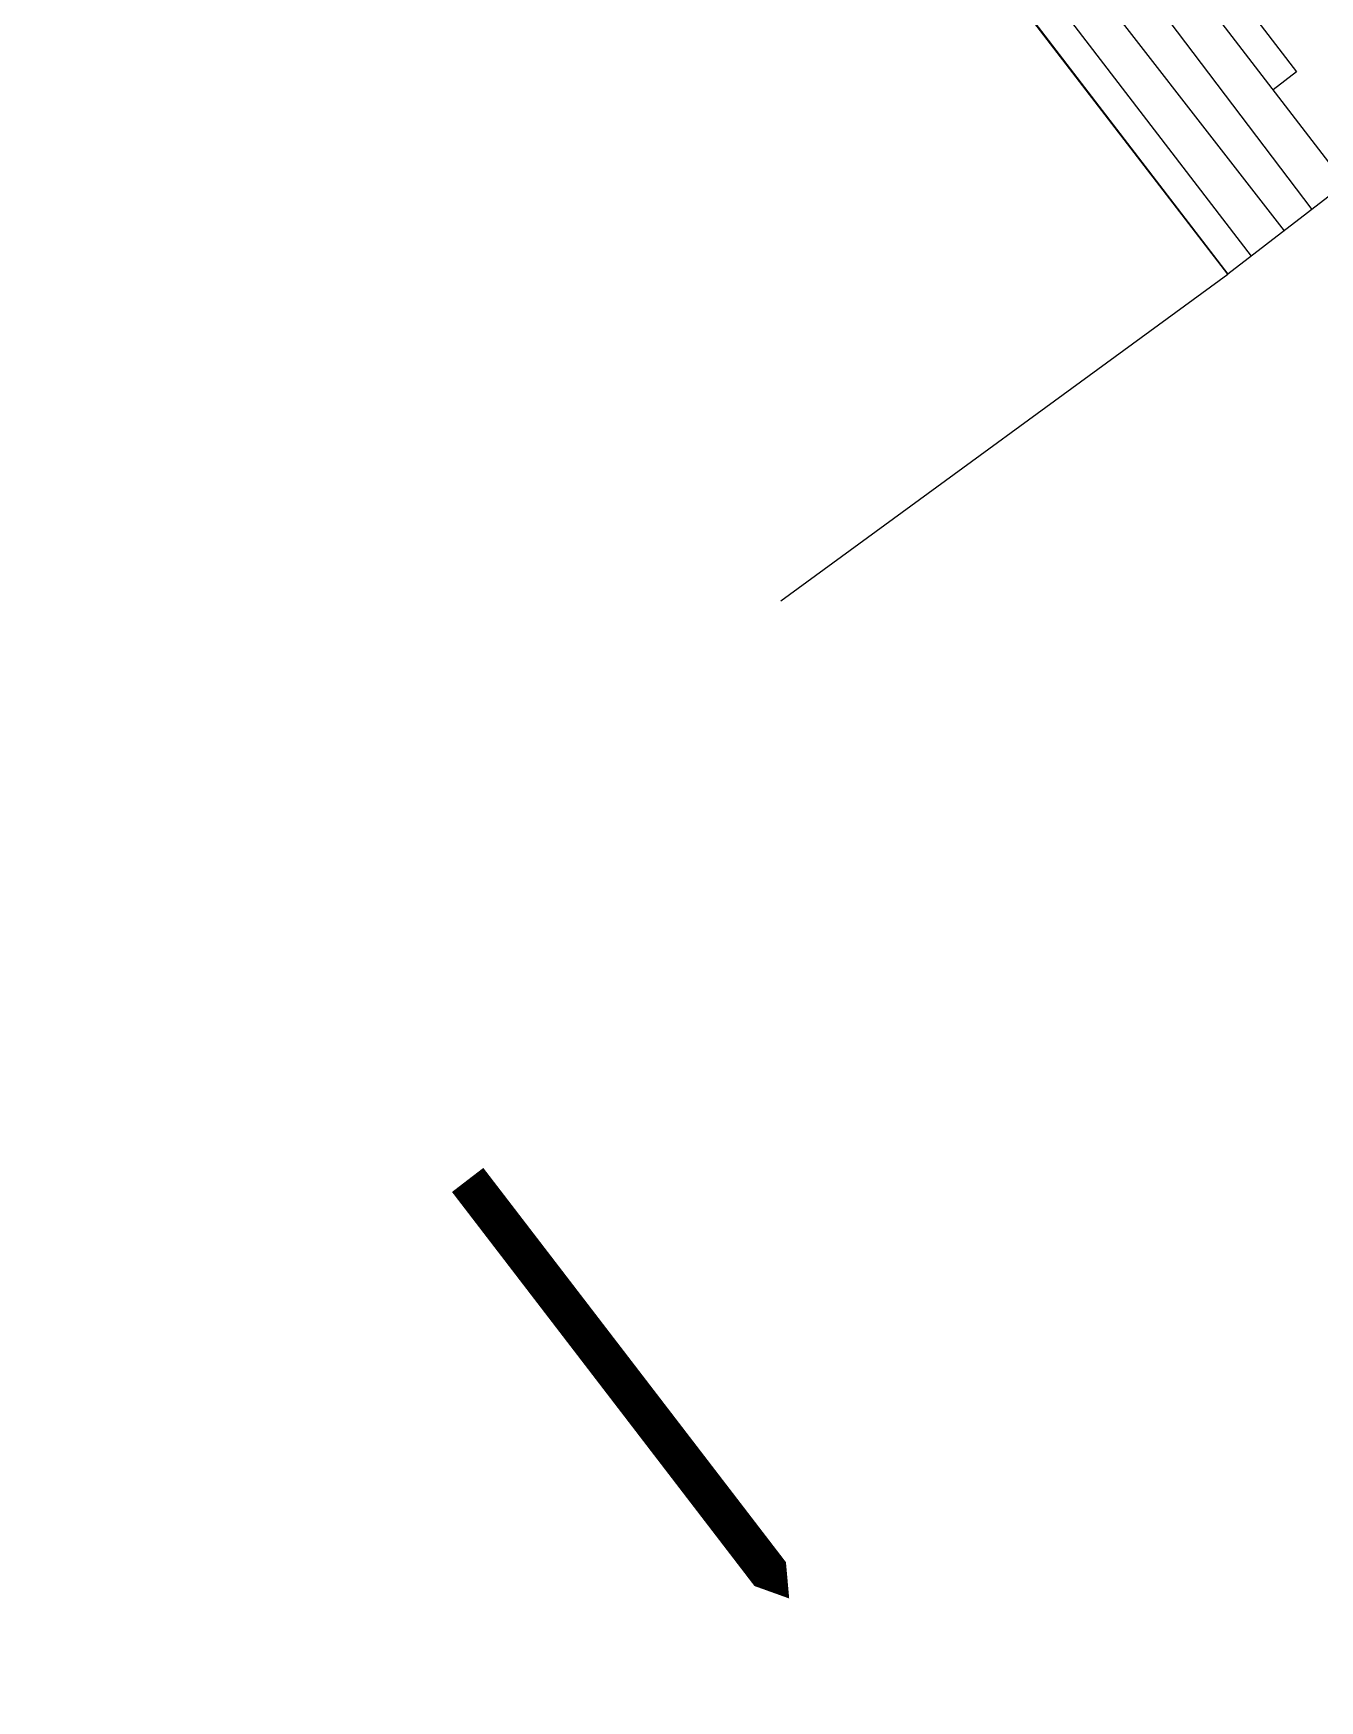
# Model space of a CAD drawing. Header units: millimetres. Extents: x 793 to 3159, y 750 to 2095.
# Drawn here: x 989.52 to 996.03, y 1256.09 to 1264.53 of the extents above; entities that cross this region are included whole.
import ezdxf

# ---------------------------------------------------------------- set-up
doc = ezdxf.new("R2010")
doc.units = ezdxf.units.MM
for name, color, linetype in [('A-CUNETAS', 3, 'Continuous'), ('A-GUARNICIONES', 1, 'Continuous'), ('A-PISOS-HATCH', 8, 'Continuous'), ('ESTACIONAMIENTO', 8, 'Continuous')]:
    doc.layers.add(name, color=color, linetype=linetype)

msp = doc.modelspace()

# ---------------------------------------------------------------- linework, layer by layer
at = {"layer": 'A-CUNETAS', "color": 8}
for points in [[(995.99047, 1263.63888), (975.38342, 1290.80879)], [(974.90763, 1290.44326), (995.84952, 1263.53059)]]:
    msp.add_lwpolyline(points, dxfattribs=at)
at = {"layer": 'A-CUNETAS'}
for points in [[(974.90763, 1290.44326), (995.6823, 1263.40212)], [(974.78868, 1290.35187), (995.56335, 1263.31074)]]:
    msp.add_lwpolyline(points, dxfattribs=at)
at = {"layer": 'A-GUARNICIONES', "color": 1}
msp.add_lwpolyline([(989.89612, 1316.48589, 0.589522), (979.09499, 1294.2044, -0.4022241), (979.00133, 1293.5883), (975.38342, 1290.80879), (996.1581, 1263.76766), (999.76623, 1266.53965, -0.4142136), (1000.39723, 1266.45695), (1015.40283, 1246.92506, -0.4096114), (1014.229, 1237.38618), (1002.54865, 1228.11668)], format="xyb", dxfattribs=at)
msp.add_lwpolyline([(990.23406, 1271.72483), (995.91151, 1264.33484), (995.79256, 1264.24346)], dxfattribs=at)
at = {"layer": 'A-PISOS-HATCH'}
msp.add_line((995.56335, 1263.31074), (991.97972, 1267.96897, 0.05487), dxfattribs=at)
at = {"layer": 'Defpoints'}
for p in [(996.1581, 1263.76766), (993.30126, 1261.6591, 0.00066)]:
    msp.add_line(p, (995.56335, 1263.31074), dxfattribs=at)
at = {"layer": 'ESTACIONAMIENTO'}
msp.add_lwpolyline([(991.71552, 1258.72837, 0.2, 0.2, 0), (993.10403, 1256.92047, 0.5, 0, 0), (993.34326, 1256.61084, 0, 0, 0)], format="xyseb", dxfattribs=at)

doc.saveas('drawing.dxf')
